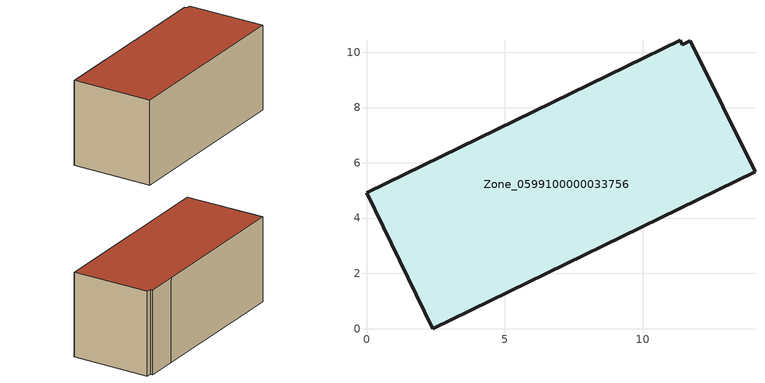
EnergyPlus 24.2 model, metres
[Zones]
Zone_0599100000033756
 floor ground (C_G): 11.72,10.42 14.06,5.67 2.4,0 0,4.91 9.42,9.5 11.35,10.43 11.43,10.28 z0
 wall outside (C_F): 2.4,0 14.06,5.67 11.72,10.42 11.43,10.28 11.35,10.43 9.42,9.5 0,4.91 2.4,0 z0:5.71
 roof outside (C_R): 14.06,5.67 11.72,10.42 11.43,10.28 11.35,10.43 9.42,9.5 0,4.91 2.4,0 z5.71
[BUILDING]
Pand.0599100000033756: North Axis=0; Terrain=City; Loads Convergence Tolerance Value=0.04; Temperature Convergence Tolerance Value=0.4; Solar Distribution=FullExterior; Maximum Number of Warmup Days=25; Minimum Number of Warmup Days=1
[Site:Location]
Rotterdam.The.Hague.AP_ZH_NLD Design_Conditions: Latitude=51.96; Longitude=4.45; Time Zone=1; Elevation=-4.5
[SITE:GROUNDTEMPERATURE:BUILDINGSURFACE]
18, 18, 18, 18, 18, 18, 18, 18, 18, 18, 18, 18
[MATERIAL] Thermal Absorptance=0.9; Solar Absorptance=0.7; Visible Absorptance=0.7
Name | Roughness | Thickness | Conductivity | Density | Specific Heat
G.TI.1965-1974 | MediumSmooth | 0.15 | 0.882353 | 540 | 1210
F.TI.1965-1974 | Rough | 0.3 | 0.697674 | 1920 | 840
R.TI.1965-1974 | MediumRough | 0.2 | 0.232558 | 1500 | 1000
[CONSTRUCTION]
C_G: G.TI.1965-1974
C_F: F.TI.1965-1974
C_R: R.TI.1965-1974
[ZONE]
Zone_0599100000033756: Type=1; Multiplier=1; Ceiling Height=Autocalculate; Volume=Autocalculate; Floor Area=autocalculate; Part of Total Floor Area=Yes
[ZONEINFILTRATION:DESIGNFLOWRATE]
Infil_Zone_0599100000033756: Zone or ZoneList or Space or SpaceList=Zone_0599100000033756; Schedule=AlwaysOn; Design Flow Rate Calculation Method=Flow/Area; Flow Rate per Floor Area=0.003; Constant Term Coefficient=1; Temperature Term Coefficient=0; Velocity Term Coefficient=0; Velocity Squared Term Coefficient=0
[HVACTEMPLATE:ZONE:IDEALLOADSAIRSYSTEM]
Zone_0599100000033756: Maximum Heating Supply Air Temperature=50; Minimum Cooling Supply Air Temperature=13; Maximum Heating Supply Air Humidity Ratio=0.0156; Minimum Cooling Supply Air Humidity Ratio=0.0077; Heating Limit=NoLimit; Cooling Limit=NoLimit; Dehumidification Control Type=ConstantSensibleHeatRatio; Cooling Sensible Heat Ratio=0.7; Dehumidification Setpoint=60; Humidification Control Type=None; Humidification Setpoint=30; Outdoor Air Method=None; Outdoor Air Flow Rate per Person=0.00944; Outdoor Air Flow Rate per Zone Floor Area=0; Outdoor Air Flow Rate per Zone=0; Demand Controlled Ventilation Type=None; Outdoor Air Economizer Type=NoEconomizer; Heat Recovery Type=None; Sensible Heat Recovery Effectiveness=0.7; Latent Heat Recovery Effectiveness=0.65
[ZONECONTROL:THERMOSTAT]
ThermostatControl_Zone_0599100000033756: Zone or ZoneList=Zone_0599100000033756; Control Type Schedule=DualSetpointControlType; Control 1=Thermostat_Zone_0599100000033756; Temperature Difference Between Cutout And Setpoint=0
[THERMOSTATSETPOINT:DUALSETPOINT]
Thermostat_Zone_0599100000033756: Heating Setpoint Temperature Schedule=HeatingSetpoint_Zone_0599100000033756; Cooling Setpoint Temperature Schedule=CoolingSetpoint_Zone_0599100000033756
[SCHEDULE:COMPACT]
HeatingSetpoint_Zone_0599100000033756: Through: 12/31, For: AllDays, Until: 24:00, 21
CoolingSetpoint_Zone_0599100000033756: Through: 12/31, For: AllDays, Until: 24:00, 24
DualSetpointControlType: Through: 12/31, For: AllDays, Until: 24:00, 4
AlwaysOn: Through: 12/31, For: AllDays, Until: 24:00, 1
